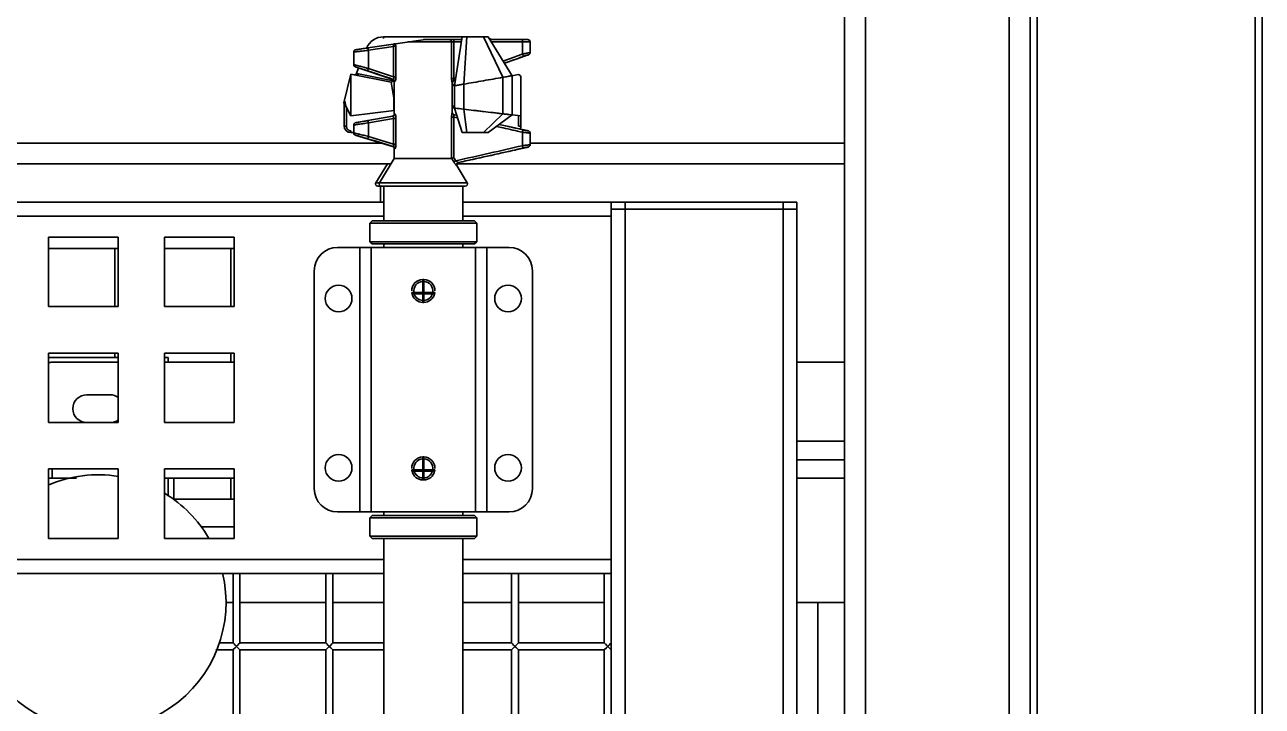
# Model space of a CAD drawing. Header units: millimetres. Extents: x 32496 to 166256, y 3504 to 23939.
# Drawn here: x 95858 to 96391, y 22294 to 22588 of the extents above; entities that cross this region are included whole.
import ezdxf

# ---------------------------------------------------------------- set-up
doc = ezdxf.new("R2010")
doc.units = ezdxf.units.MM
doc.layers.get('0').update_dxf_attribs({"lineweight": 35})

# ---------------------------------------------------------------- blocks, each defined once
blk = doc.blocks.new('8-1250')
at = {"linetype": 'Continuous'}
for p, q in [((-3751.63, -32152.29), (-3751.63, -32232.29)), ((-3742.63, -34671.29), (-3742.63, -32152.29)), ((-3680.63, -34671.29), (-3680.63, -32152.29)), ((-3671.63, -32152.29), (-3671.63, -34671.29)), ((-3668.63, -32152.29), (-3668.63, -34671.29)), ((-3574.63, -32152.29), (-3574.63, -34671.29)), ((-3571.63, -32152.29), (-3571.63, -34671.29)), ((-3961.9, -32182.99), (-3933.2, -32178.7)), ((-3946.15, -32180.67), (-3957, -32182.28)), ((-3950.22, -32177.49), (-3950.22, -32178.22)), ((-3950.22, -32177.49), (-3916.38, -32177.49)), ((-3945.63, -32180.56), (-3945.37, -32180.56)), ((-3944.95, -32181.42), (-3944.95, -32194.77)), ((-3916.73, -32179.69), (-3939.82, -32179.69)), ((-3933.05, -32178.69), (-3916.57, -32178.69)), ((-3920.94, -32195.38), (-3920.94, -32179.69)), ((-3919.96, -32179.69), (-3919.96, -32195.38)), ((-3919.69, -32198.58), (-3916.39, -32177.49)), ((-3919.69, -32198.58), (-3916.38, -32177.49)), ((-3916.38, -32177.49), (-3905.19, -32177.49)), ((-3915.69, -32197.88), (-3914.38, -32177.49)), ((-3898.8, -32194.92), (-3907.19, -32177.49)), ((-3905.18, -32177.52), (-3905.19, -32177.49)), ((-3894.83, -32194.22), (-3905.18, -32177.52)), ((-3888.13, -32178.69), (-3904.45, -32178.69)), ((-3887.13, -32179.69), (-3903.83, -32179.69)), ((-3890.43, -32179.69), (-3890.43, -32184.9)), ((-3887.13, -32179.69), (-3887.13, -32184.28)), ((-3963.13, -32184.04), (-3963.13, -32189.43)), ((-3957.13, -32183.31), (-3956.8, -32183.27)), ((-3956.8, -32183.27), (-3945.95, -32181.66)), ((-3956.8, -32183.27), (-3956.8, -32191.16)), ((-3945.95, -32194.77), (-3945.95, -32181.66)), ((-3888.34, -32185.45), (-3893.1, -32187.15)), ((-3891.07, -32186.43), (-3893.1, -32187.15)), ((-3888.33, -32185.44), (-3891.07, -32186.43)), ((-3888.33, -32185.44), (-3888.34, -32185.45)), ((-3888.22, -32185.41), (-3888.33, -32185.44)), ((-3962.04, -32190.54), (-3962.03, -32190.54)), ((-3946.31, -32195.8), (-3962.03, -32190.54)), ((-3960.99, -32190.89), (-3961.93, -32193.24)), ((-3956.8, -32191.16), (-3957.13, -32191.06)), ((-3945.95, -32194.77), (-3956.8, -32191.16)), ((-3898.13, -32188.89), (-3893.1, -32187.15)), ((-3964.42, -32193.58), (-3967.33, -32205.88)), ((-3964.42, -32211.58), (-3964.42, -32193.58)), ((-3964.42, -32193.58), (-3946.96, -32197.03)), ((-3946.12, -32196.45), (-3961.06, -32193.49)), ((-3946.99, -32197.03), (-3945.8, -32203.96)), ((-3946.31, -32195.8), (-3946.08, -32195.8)), ((-3945.95, -32194.77), (-3944.95, -32194.77)), ((-3945.63, -32210.69), (-3945.63, -32196.75)), ((-3945.41, -32196.75), (-3945.63, -32196.75)), ((-3920.94, -32195.38), (-3919.96, -32195.38)), ((-3920.63, -32197.4), (-3920.67, -32197.4)), ((-3920.63, -32210.08), (-3920.63, -32197.4)), ((-3920, -32196.46), (-3919.32, -32196.22)), ((-3920, -32196.46), (-3919.96, -32196.46)), ((-3919.15, -32195.1), (-3919.96, -32195.38)), ((-3919.96, -32196.46), (-3919.33, -32196.24)), ((-3898.8, -32210.67), (-3898.8, -32194.92)), ((-3892.3, -32193.78), (-3894.83, -32194.22)), ((-3894.83, -32194.22), (-3894.83, -32211.14)), ((-3891.13, -32211.58), (-3891.13, -32194.77)), ((-3919.57, -32197.82), (-3920.63, -32198)), ((-3919.73, -32198.59), (-3919.69, -32198.58)), ((-3919.69, -32208.2), (-3919.69, -32198.58)), ((-3915.69, -32197.88), (-3915.69, -32208.67)), ((-3967.01, -32206.5), (-3967.33, -32205.88)), ((-3967.25, -32206.75), (-3967.25, -32215.79)), ((-3967.18, -32206.38), (-3966.77, -32205.36)), ((-3966.72, -32207.06), (-3967.01, -32206.5)), ((-3966.77, -32205.36), (-3966.72, -32207.06)), ((-3966.72, -32207.06), (-3964.42, -32211.58)), ((-3966.25, -32207.99), (-3966.25, -32216.01)), ((-3945.8, -32203.95), (-3945.78, -32209.2)), ((-3919.69, -32208.2), (-3920.63, -32208.09)), ((-3916.38, -32218.79), (-3919.69, -32208.2)), ((-3916.39, -32218.79), (-3919.69, -32208.2)), ((-3915.69, -32208.67), (-3919.69, -32208.2)), ((-3964.42, -32211.58), (-3945.63, -32209.18)), ((-3946.45, -32211.67), (-3961.89, -32214.42)), ((-3946.23, -32211.67), (-3957.03, -32213.59)), ((-3956.8, -32214.57), (-3945.95, -32212.65)), ((-3946.23, -32211.67), (-3946.45, -32211.67)), ((-3945.95, -32223.74), (-3945.95, -32212.65)), ((-3944.95, -32212.65), (-3945.95, -32212.65)), ((-3945.63, -32210.69), (-3945.42, -32210.69)), ((-3944.95, -32212.65), (-3944.95, -32223.74)), ((-3920.94, -32229.89), (-3920.94, -32212.07)), ((-3919.96, -32212.07), (-3920.94, -32212.07)), ((-3920.66, -32210.08), (-3920.63, -32210.08)), ((-3919.96, -32212.07), (-3919.96, -32229.61)), ((-3919.96, -32212.07), (-3918.38, -32212.41)), ((-3919.84, -32211.06), (-3919.88, -32211.06)), ((-3918.72, -32211.31), (-3919.88, -32211.06)), ((-3919.84, -32211.06), (-3918.73, -32211.3)), ((-3915.69, -32208.67), (-3916.74, -32208.55)), ((-3914.38, -32218.79), (-3915.69, -32208.67)), ((-3907.19, -32218.79), (-3898.8, -32210.67)), ((-3905.19, -32218.79), (-3894.83, -32211.14)), ((-3894.83, -32211.14), (-3891.13, -32211.58)), ((-3892.05, -32216), (-3892.05, -32211.47)), ((-3891.13, -32208.63), (-3891.05, -32208.86)), ((-3891.05, -32215.79), (-3891.05, -32208.86)), ((-3963.13, -32218.79), (-3964.36, -32218.79)), ((-3963.13, -32215.49), (-3963.13, -32215.49)), ((-3963.13, -32215.49), (-3963.13, -32218.87)), ((-3961.89, -32214.42), (-3961.92, -32214.42)), ((-3957.13, -32214.62), (-3956.8, -32214.57)), ((-3956.8, -32214.57), (-3956.8, -32220.44)), ((-3916.38, -32218.79), (-3905.19, -32218.79)), ((-3900.41, -32215.26), (-3893.21, -32216.81)), ((-3893.22, -32216.81), (-3890.96, -32217.3)), ((-3893.21, -32216.81), (-3888.46, -32217.87)), ((-3890.96, -32217.3), (-3888.45, -32217.87)), ((-3890.43, -32218.6), (-3890.43, -32224.41)), ((-3888.46, -32217.87), (-3888.45, -32217.87)), ((-3951.13, -32223.29), (-4674.13, -32223.29)), ((-3962.01, -32219.98), (-3962, -32219.98)), ((-3946.34, -32224.75), (-3962, -32219.98)), ((-3956.8, -32220.44), (-3957.13, -32220.36)), ((-3945.95, -32223.74), (-3956.8, -32220.44)), ((-3945.95, -32223.74), (-3944.95, -32223.74)), ((-3887.13, -32218.98), (-3887.13, -32224.02)), ((-3751.63, -32223.29), (-3887.13, -32223.29)), ((-3946.34, -32224.75), (-3946.11, -32224.75)), ((-3945.63, -32229.89), (-3945.63, -32225.7)), ((-3945.41, -32225.7), (-3945.63, -32225.7)), ((-3917.97, -32231.69), (-3893.21, -32226.22)), ((-3888.46, -32225.14), (-3893.21, -32226.22)), ((-3890.84, -32225.69), (-3893.21, -32226.22)), ((-3888.44, -32225.13), (-3890.84, -32225.69)), ((-3888.44, -32225.13), (-3888.46, -32225.14)), ((-3888.35, -32225.11), (-3888.44, -32225.13)), ((-3947.1, -32232.29), (-4674.13, -32232.29)), ((-3953.55, -32240.37), (-3948.6, -32232.29)), ((-3945.63, -32229.89), (-3952.05, -32240.37)), ((-3945.63, -32229.89), (-3920.95, -32229.89)), ((-3751.63, -32232.29), (-3918.68, -32232.29)), ((-3918.61, -32233.19), (-3918.64, -32233.19)), ((-3918.61, -32233.19), (-3914.21, -32240.37)), ((-3918.01, -32231.69), (-3917.97, -32231.69)), ((-3751.63, -34591.29), (-3751.63, -32232.29)), ((-3952.05, -32240.37), (-3953.55, -32240.37)), ((-3951.19, -32241.89), (-3952.69, -32241.89)), ((-3952.05, -32240.37), (-3914.21, -32240.37)), ((-3951.63, -32241.89), (-3951.63, -32248.79)), ((-3915.06, -32241.89), (-3951.19, -32241.89)), ((-3950.13, -32241.89), (-3950.13, -32256.79)), ((-3916.13, -32241.89), (-3916.13, -32256.79)), ((-4576.13, -32248.79), (-3950.13, -32248.79)), ((-3916.13, -32248.79), (-3852.13, -32248.79)), ((-3852.13, -32408.79), (-3852.13, -32248.79)), ((-3772.13, -32248.79), (-3852.13, -32248.79)), ((-3846.13, -32248.79), (-3846.13, -32251.79)), ((-3778.13, -32251.79), (-3778.13, -32248.79)), ((-3772.13, -32248.79), (-3772.13, -32251.79)), ((-3950.13, -32254.79), (-4576.13, -32254.79)), ((-3852.13, -32254.79), (-3916.13, -32254.79)), ((-3772.13, -32251.79), (-3852.13, -32251.79)), ((-3852.13, -32251.79), (-3772.13, -32251.79)), ((-3846.13, -32251.79), (-3846.13, -34571.79)), ((-3778.13, -34571.79), (-3778.13, -32251.79)), ((-3772.13, -32251.79), (-3772.13, -34571.79)), ((-3955.13, -32256.79), (-3956.13, -32257.79)), ((-3956.13, -32257.79), (-3956.13, -32265.79)), ((-3910.13, -32257.79), (-3956.13, -32257.79)), ((-3911.13, -32256.79), (-3955.13, -32256.79)), ((-3911.13, -32256.79), (-3910.13, -32257.79)), ((-3910.13, -32257.79), (-3910.13, -32265.79)), ((-4094.63, -32263.79), (-4094.63, -32293.79)), ((-4064.63, -32263.79), (-4094.63, -32263.79)), ((-4064.63, -32293.79), (-4064.63, -32263.79)), ((-4044.63, -32263.79), (-4044.63, -32293.79)), ((-4014.63, -32263.79), (-4044.63, -32263.79)), ((-4014.63, -32293.79), (-4014.63, -32263.79)), ((-3955.13, -32266.79), (-3956.13, -32265.79)), ((-3956.13, -32265.79), (-3910.13, -32265.79)), ((-3955.13, -32266.79), (-3911.13, -32266.79)), ((-3950.13, -32266.79), (-3950.13, -32268.29)), ((-3916.13, -32266.79), (-3916.13, -32268.29)), ((-3911.13, -32266.79), (-3910.13, -32265.79)), ((-4094.63, -32268.79), (-4064.63, -32268.79)), ((-4066.13, -32293.79), (-4066.13, -32268.79)), ((-4044.63, -32268.79), (-4014.63, -32268.79)), ((-4016.13, -32293.79), (-4016.13, -32268.79)), ((-3970.13, -32268.29), (-3896.13, -32268.29)), ((-3960.43, -32382.29), (-3960.43, -32268.29)), ((-3955.63, -32382.29), (-3955.63, -32268.29)), ((-3910.63, -32268.29), (-3910.63, -32382.29)), ((-3905.83, -32268.29), (-3905.83, -32382.29)), ((-3980.13, -32278.29), (-3980.13, -32372.29)), ((-3933.38, -32282.05), (-3933.38, -32287.71)), ((-3933.13, -32292.04), (-3933.13, -32282.04)), ((-3933.13, -32292.04), (-3933.13, -32282.04)), ((-3932.88, -32287.71), (-3932.88, -32282.05)), ((-3886.13, -32278.29), (-3886.13, -32372.29)), ((-3938.04, -32287.71), (-3938.04, -32287.96)), ((-3933.38, -32287.71), (-3938.04, -32287.71)), ((-3937.99, -32288.21), (-3933.38, -32288.21)), ((-3933.38, -32288.21), (-3933.38, -32292.03)), ((-3928.21, -32287.71), (-3932.88, -32287.71)), ((-3932.88, -32292.03), (-3932.88, -32288.21)), ((-3932.88, -32288.21), (-3928.27, -32288.21)), ((-3928.21, -32287.96), (-3928.21, -32287.71)), ((-4094.63, -32293.79), (-4064.63, -32293.79)), ((-4044.63, -32293.79), (-4014.63, -32293.79)), ((-4094.63, -32313.79), (-4094.63, -32343.79)), ((-4064.63, -32313.79), (-4094.63, -32313.79)), ((-4066.13, -32315.79), (-4066.13, -32313.79)), ((-4064.63, -32343.79), (-4064.63, -32313.79)), ((-4044.63, -32313.79), (-4044.63, -32343.79)), ((-4014.63, -32313.79), (-4044.63, -32313.79)), ((-4016.13, -32317.79), (-4016.13, -32313.79)), ((-4014.63, -32343.79), (-4014.63, -32313.79)), ((-4094.63, -32315.79), (-4064.63, -32315.79)), ((-4093.13, -32317.79), (-4064.63, -32317.79)), ((-4044.63, -32315.79), (-4043.13, -32315.79)), ((-4044.63, -32317.79), (-4014.63, -32317.79)), ((-4043.13, -32315.79), (-4043.13, -32317.79)), ((-3772.13, -32317.79), (-3751.63, -32317.79)), ((-4068.13, -32331.79), (-4078.13, -32331.79)), ((-4094.63, -32343.79), (-4064.63, -32343.79)), ((-4044.63, -32343.79), (-4014.63, -32343.79)), ((-3772.13, -32351.79), (-3751.63, -32351.79)), ((-3933.38, -32358.55), (-3933.38, -32364.21)), ((-3933.13, -32368.54), (-3933.13, -32358.54)), ((-3933.13, -32368.54), (-3933.13, -32358.54)), ((-3932.88, -32364.21), (-3932.88, -32358.55)), ((-3772.13, -32359.79), (-3751.63, -32359.79)), ((-4094.63, -32363.79), (-4094.63, -32393.79)), ((-4064.63, -32363.79), (-4094.63, -32363.79)), ((-4094.63, -32367.79), (-4082.59, -32367.79)), ((-4093.13, -32363.79), (-4093.13, -32367.79)), ((-4064.63, -32393.79), (-4064.63, -32363.79)), ((-4044.63, -32363.79), (-4044.63, -32393.79)), ((-4014.63, -32363.79), (-4044.63, -32363.79)), ((-4044.63, -32367.79), (-4014.63, -32367.79)), ((-4043.13, -32367.79), (-4043.13, -32375.56)), ((-4040.63, -32377.04), (-4040.63, -32367.79)), ((-4016.13, -32376.79), (-4016.13, -32367.79)), ((-4014.63, -32393.79), (-4014.63, -32363.79)), ((-3938.04, -32364.21), (-3938.04, -32364.46)), ((-3933.38, -32364.21), (-3938.04, -32364.21)), ((-3937.99, -32364.71), (-3933.38, -32364.71)), ((-3933.38, -32364.71), (-3933.38, -32368.53)), ((-3928.21, -32364.21), (-3932.88, -32364.21)), ((-3932.88, -32368.53), (-3932.88, -32364.71)), ((-3932.88, -32364.71), (-3928.27, -32364.71)), ((-3928.21, -32364.46), (-3928.21, -32364.21)), ((-3772.13, -32367.79), (-3751.63, -32367.79)), ((-4014.63, -32376.79), (-4040.89, -32376.79)), ((-3970.13, -32382.29), (-3896.13, -32382.29)), ((-3955.13, -32383.79), (-3956.13, -32384.79)), ((-3911.13, -32383.79), (-3955.13, -32383.79)), ((-3950.13, -32382.29), (-3950.13, -32383.79)), ((-3916.13, -32382.29), (-3916.13, -32383.79)), ((-3911.13, -32383.79), (-3910.13, -32384.79)), ((-4014.63, -32388.79), (-4028.8, -32388.79)), ((-3956.13, -32384.79), (-3956.13, -32392.79)), ((-3910.13, -32384.79), (-3956.13, -32384.79)), ((-3910.13, -32384.79), (-3910.13, -32392.79)), ((-4094.63, -32393.79), (-4064.63, -32393.79)), ((-4044.63, -32393.79), (-4014.63, -32393.79)), ((-3955.13, -32393.79), (-3956.13, -32392.79)), ((-3956.13, -32392.79), (-3910.13, -32392.79)), ((-3955.13, -32393.79), (-3911.13, -32393.79)), ((-3950.13, -32393.79), (-3950.13, -33324.79)), ((-3916.13, -32393.79), (-3916.13, -33324.79)), ((-3911.13, -32393.79), (-3910.13, -32392.79)), ((-4576.13, -32402.79), (-3950.13, -32402.79)), ((-3916.13, -32402.79), (-3852.13, -32402.79)), ((-3950.13, -32408.79), (-4576.13, -32408.79)), ((-4015.13, -32408.79), (-4015.13, -32438.79)), ((-4012.13, -32408.79), (-4012.13, -32438.79)), ((-3975.13, -32408.79), (-3975.13, -32438.79)), ((-3972.13, -32408.79), (-3972.13, -32438.79)), ((-3852.13, -32408.79), (-3916.13, -32408.79)), ((-3895.13, -32408.79), (-3895.13, -32438.79)), ((-3892.13, -32408.79), (-3892.13, -32438.79)), ((-3855.13, -32408.79), (-3855.13, -32438.79)), ((-3852.13, -33311.79), (-3852.13, -32408.79)), ((-4015.13, -32421.29), (-4018.13, -32421.29)), ((-3975.13, -32421.29), (-4012.13, -32421.29)), ((-3950.13, -32421.29), (-3972.13, -32421.29)), ((-3895.13, -32421.29), (-3916.13, -32421.29)), ((-3855.13, -32421.29), (-3892.13, -32421.29)), ((-3772.13, -32421.29), (-3751.63, -32421.29)), ((-3763.13, -32421.29), (-3763.13, -34421.29)), ((-4022.59, -32441.79), (-4015.13, -32441.79)), ((-4021.05, -32438.79), (-4015.13, -32438.79)), ((-4015.13, -32441.79), (-4012.13, -32438.79)), ((-4012.13, -32441.79), (-4015.13, -32438.79)), ((-4015.13, -32441.79), (-4015.13, -32478.79)), ((-4015.01, -32441.67), (-4014.22, -32440.88)), ((-4014.22, -32440.88), (-4013.63, -32440.29)), ((-4012.13, -32438.79), (-3975.13, -32438.79)), ((-4012.13, -32441.79), (-4012.13, -32478.79)), ((-4012.13, -32441.79), (-3975.13, -32441.79)), ((-3975.13, -32441.79), (-3972.13, -32438.79)), ((-3972.13, -32441.79), (-3975.13, -32438.79)), ((-3975.13, -32441.79), (-3975.13, -32478.79)), ((-3975.01, -32441.67), (-3974.22, -32440.88)), ((-3974.22, -32440.88), (-3973.63, -32440.29)), ((-3972.13, -32438.79), (-3950.13, -32438.79)), ((-3972.13, -32441.79), (-3972.13, -32478.79)), ((-3972.13, -32441.79), (-3950.13, -32441.79)), ((-3916.13, -32438.79), (-3895.13, -32438.79)), ((-3916.13, -32441.79), (-3895.13, -32441.79)), ((-3895.13, -32441.79), (-3892.13, -32438.79)), ((-3892.13, -32441.79), (-3895.13, -32438.79)), ((-3895.13, -32441.79), (-3895.13, -32478.79)), ((-3895.01, -32441.67), (-3894.22, -32440.88)), ((-3894.22, -32440.88), (-3893.63, -32440.29)), ((-3892.13, -32438.79), (-3855.13, -32438.79)), ((-3892.13, -32441.79), (-3892.13, -32478.79)), ((-3892.13, -32441.79), (-3855.13, -32441.79)), ((-3855.13, -32441.79), (-3852.13, -32438.79)), ((-3852.13, -32441.79), (-3855.13, -32438.79)), ((-3855.13, -32441.79), (-3855.13, -32478.79)), ((-3855.01, -32441.67), (-3854.22, -32440.88)), ((-3854.22, -32440.88), (-3853.63, -32440.29))]:
    blk.add_line(p, q, dxfattribs=at)
for points in [[(-3963.13, -32184.04), (-3963.13, -32183.99), (-3963.09, -32183.76), (-3963, -32183.56), (-3962.88, -32183.38), (-3962.73, -32183.24), (-3962.58, -32183.15), (-3962.45, -32183.1), (-3962.36, -32183.07), (-3962.31, -32183.06), (-3962.26, -32183.05), (-3962.21, -32183.04), (-3962.16, -32183.03), (-3962.1, -32183.02), (-3962.03, -32183.01), (-3961.95, -32183), (-3961.9, -32182.99)], [(-3887.13, -32184.28), (-3887.13, -32184.36), (-3887.18, -32184.6), (-3887.28, -32184.81), (-3887.42, -32184.99), (-3887.57, -32185.12), (-3887.7, -32185.19), (-3887.8, -32185.24), (-3887.9, -32185.28), (-3888.04, -32185.34), (-3888.22, -32185.41)], [(-3962.04, -32190.54), (-3962.1, -32190.52), (-3962.22, -32190.48), (-3962.32, -32190.44), (-3962.4, -32190.41), (-3962.48, -32190.38), (-3962.57, -32190.33), (-3962.69, -32190.26), (-3962.86, -32190.12), (-3963.02, -32189.88), (-3963.12, -32189.58), (-3963.13, -32189.43)], [(-3917.71, -32208.43), (-3918.54, -32208.34), (-3919.16, -32208.26), (-3919.56, -32208.22), (-3919.69, -32208.2)], [(-3963.13, -32215.49), (-3963.13, -32215.41), (-3963.07, -32215.16), (-3962.97, -32214.94), (-3962.82, -32214.76), (-3962.65, -32214.64), (-3962.51, -32214.56), (-3962.4, -32214.52), (-3962.34, -32214.5), (-3962.29, -32214.49), (-3962.23, -32214.48), (-3962.16, -32214.47), (-3962.09, -32214.45), (-3962.01, -32214.44), (-3961.92, -32214.42)], [(-3962.01, -32219.98), (-3962.11, -32219.95), (-3962.22, -32219.91), (-3962.32, -32219.88), (-3962.41, -32219.85), (-3962.49, -32219.81), (-3962.59, -32219.77), (-3962.73, -32219.68), (-3962.89, -32219.52), (-3963.04, -32219.28), (-3963.12, -32219), (-3963.13, -32218.87)], [(-3888.45, -32217.87), (-3888.35, -32217.89), (-3888.17, -32217.93), (-3888.04, -32217.97), (-3887.94, -32217.99), (-3887.86, -32218.02), (-3887.75, -32218.05), (-3887.62, -32218.12), (-3887.48, -32218.22), (-3887.35, -32218.35), (-3887.24, -32218.52), (-3887.16, -32218.72), (-3887.13, -32218.94), (-3887.13, -32218.98)], [(-3887.13, -32224.02), (-3887.13, -32224.06), (-3887.16, -32224.28), (-3887.24, -32224.48), (-3887.35, -32224.64), (-3887.48, -32224.78), (-3887.61, -32224.88), (-3887.75, -32224.94), (-3887.85, -32224.98), (-3887.94, -32225.01), (-3888.04, -32225.03), (-3888.17, -32225.07), (-3888.35, -32225.11)], [(-4013.63, -32440.29), (-4014.21, -32439.7), (-4014.69, -32439.23)], [(-4012.24, -32438.9), (-4012.56, -32439.22), (-4013.05, -32439.71), (-4013.63, -32440.29)], [(-4013.63, -32440.29), (-4013.04, -32440.88), (-4012.57, -32441.35), (-4012.13, -32441.79)], [(-3973.63, -32440.29), (-3974.21, -32439.7), (-3974.69, -32439.23)], [(-3972.24, -32438.9), (-3972.56, -32439.22), (-3973.05, -32439.71), (-3973.63, -32440.29)], [(-3973.63, -32440.29), (-3973.04, -32440.88), (-3972.57, -32441.35), (-3972.13, -32441.79)], [(-3893.63, -32440.29), (-3894.21, -32439.7), (-3894.69, -32439.23)], [(-3892.24, -32438.9), (-3892.56, -32439.22), (-3893.05, -32439.71), (-3893.63, -32440.29)], [(-3893.63, -32440.29), (-3893.04, -32440.88), (-3892.57, -32441.35), (-3892.13, -32441.79)], [(-3853.63, -32440.29), (-3854.21, -32439.7), (-3854.69, -32439.23)], [(-3852.24, -32438.9), (-3852.56, -32439.22), (-3853.05, -32439.71), (-3853.63, -32440.29)], [(-3853.63, -32440.29), (-3853.04, -32440.88), (-3852.57, -32441.35), (-3852.13, -32441.79)]]:
    blk.add_lwpolyline(points, dxfattribs=at)
for centre in [(-3969.63, -32290.29), (-3896.63, -32290.29), (-3969.63, -32363.29), (-3896.63, -32363.29)]:
    blk.add_circle(centre, 5.75, dxfattribs=at)
for centre, radius, start, end in [((-3950.22, -32185.49), 8, 90.0034, 156.7497), ((-3938.3, -32232.75), 52.67, 97.7147, 97.9945), ((-3933.05, -32179.69), 1, 90, 98.5), ((-3907.94, -32185.49), 8, 58.6127, 66.829), ((-3888.13, -32179.69), 1, 0, 90), ((-3940.02, -32201.62), 20.83, 106.386, 106.5364), ((-2093.95, -26623.36), 5872.18, 251.50059, 251.614589), ((-3962.86, -32192.87), 1, 266.2547, 338.2384), ((-3946.63, -32196.75), 1, 0, 71.5), ((-3919.63, -32197.4), 1, 109.1197, 180), ((-3892.13, -32194.77), 1, 0, 99.9421), ((-3966.25, -32206.75), 1, 158.2387, 180.0035), ((-3946.63, -32210.69), 1, 280.0707, 0), ((-3919.63, -32210.08), 1, 180, 257.8114), ((-3964.25, -32215.79), 3, 180.0034, 267.8579), ((-3894.05, -32215.79), 3, 331.7212, 0.0034), ((-3946.63, -32225.7), 1, 0, 73.0707), ((-4572.41, -32643.03), 772.4, 32.24603, 32.36008), ((-4663.21, -32694.21), 875.53, 31.90907, 32.02792), ((-3917.76, -32232.66), 1, 102.4572, 211.4875), ((-3952.69, -32240.89), 1, 148.5125, 270), ((-3951.19, -32240.89), 1, 148.5125, 270), ((-3915.06, -32240.89), 1, 270, 31.4875), ((-3970.13, -32278.29), 10, 90, 180), ((-3896.13, -32278.29), 10, 0, 90), ((-3933.13, -32287.04), 5, 92.866, 180), ((-3933.13, -32287.04), 4.13, 93.467, 189.3474), ((-3933.13, -32287.04), 5, 87.1597, 92.8498), ((-3933.13, -32287.04), 5, 0, 87.1335), ((-3933.13, -32287.04), 4.13, 350.6526, 86.533), ((-3933.13, -32287.04), 5, 187.0798, 190.6197), ((-3933.13, -32287.04), 5, 190.5936, 193.5369), ((-3933.13, -32287.04), 5, 193.5497, 267.134), ((-3933.13, -32287.04), 4.13, 196.4614, 266.533), ((-3933.13, -32287.04), 4, 189.6635, 197.0293), ((-3933.13, -32287.04), 4, 90, 93.5854), ((-3933.13, -32287.04), 4, 86.4157, 90), ((-3933.13, -32287.04), 5, 272.8665, 346.4503), ((-3933.13, -32287.04), 4.13, 273.467, 343.5386), ((-3933.13, -32287.04), 4, 342.9707, 350.3365), ((-3933.13, -32287.04), 5, 346.4685, 349.4113), ((-3933.13, -32287.04), 5, 349.3804, 352.9203), ((-3933.13, -32287.04), 4, 266.4167, 270), ((-3933.13, -32287.04), 5, 267.1478, 272.8715), ((-3933.13, -32287.04), 4, 270, 273.5849), ((-4093.13, -32327.79), 10, 90, 99.0798), ((-4078.13, -32337.79), 6, 90, 270), ((-4068.13, -32337.79), 6, 53.3311, 90), ((-4068.13, -32337.79), 6, 270, 306.6802), ((-3933.13, -32363.54), 5, 92.866, 180), ((-3933.13, -32363.54), 4.13, 93.467, 189.3474), ((-3933.13, -32363.54), 5, 87.1597, 92.8498), ((-3933.13, -32363.54), 4, 90, 93.5854), ((-3933.13, -32363.54), 4, 86.4151, 90), ((-3933.13, -32363.54), 5, 0, 87.1335), ((-3933.13, -32363.54), 4.13, 350.6526, 86.533), ((-4073.13, -32421.29), 55, 80.9929, 113.2635), ((-3933.13, -32363.54), 5, 187.0798, 190.6197), ((-3933.13, -32363.54), 5, 190.5935, 193.5369), ((-3933.13, -32363.54), 5, 193.5497, 267.134), ((-3933.13, -32363.54), 4.13, 196.4614, 266.533), ((-3933.13, -32363.54), 4, 189.6635, 197.0293), ((-3933.13, -32363.54), 4, 266.4167, 270), ((-3933.13, -32363.54), 4, 270, 273.5849), ((-3933.13, -32363.54), 5, 272.8665, 346.4503), ((-3933.13, -32363.54), 4.13, 273.467, 343.5386), ((-3933.13, -32363.54), 4, 342.9707, 350.3365), ((-3933.13, -32363.54), 5, 346.4685, 349.4113), ((-3933.13, -32363.54), 5, 349.3804, 352.9203), ((-3970.13, -32372.29), 10, 180, 270), ((-3933.13, -32363.54), 5, 267.1478, 272.8715), ((-3896.13, -32372.29), 10, 270, 0), ((-4073.13, -32421.29), 55, 30.3947, 58.4913), ((-4073.13, -32421.29), 55, 166.6691, 13.3257)]:
    blk.add_arc(centre, radius, start, end, dxfattribs=at)
for points, knots in [([(-3945.62, -32180.59), (-3945.67, -32180.6), (-3945.84, -32180.62), (-3946.02, -32180.65), (-3946.15, -32180.67)], [0, 0, 0, 0, 0.247376, 1, 1, 1, 1]), ([(-3946.15, -32180.67), (-3946.15, -32180.67), (-3946.14, -32180.68), (-3946.13, -32180.7), (-3946.11, -32180.76), (-3946.09, -32180.85), (-3946.07, -32180.97), (-3946.04, -32181.13), (-3946, -32181.36), (-3945.97, -32181.54), (-3945.95, -32181.66)], [0, 0, 0, 0, 0.007915, 0.023378, 0.080847, 0.1756, 0.305452, 0.463538, 0.639556, 1, 1, 1, 1]), ([(-3945.9, -32181.64), (-3945.8, -32181.61), (-3945.61, -32181.56), (-3945.34, -32181.49), (-3945.12, -32181.44), (-3945, -32181.42), (-3944.95, -32181.42)], [0, 0, 0, 0, 0.320076, 0.612132, 0.847335, 1, 1, 1, 1]), ([(-3944.95, -32181.42), (-3944.98, -32181.31), (-3945.05, -32181.11), (-3945.15, -32180.84), (-3945.23, -32180.67), (-3945.31, -32180.58), (-3945.35, -32180.56), (-3945.37, -32180.56)], [0, 0, 0, 0, 0.344356, 0.64446, 0.869976, 0.946391, 1, 1, 1, 1]), ([(-3920.94, -32179.69), (-3920.94, -32179.56), (-3920.99, -32179.3), (-3921.21, -32178.97), (-3921.53, -32178.74), (-3921.79, -32178.69), (-3921.92, -32178.69)], [0, 0, 0, 0, 0.252956, 0.504145, 0.752908, 1, 1, 1, 1]), ([(-3919.96, -32179.69), (-3919.96, -32179.62), (-3919.96, -32179.5), (-3919.96, -32179.31), (-3919.96, -32179.14), (-3919.95, -32178.99), (-3919.95, -32178.88), (-3919.95, -32178.81), (-3919.95, -32178.77), (-3919.95, -32178.74), (-3919.95, -32178.71), (-3919.95, -32178.7), (-3919.95, -32178.69), (-3919.95, -32178.69)], [0, 0, 0, 0, 0.194896, 0.38267, 0.555501, 0.706973, 0.831354, 0.881788, 0.923755, 0.956829, 0.980664, 0.99509, 1, 1, 1, 1]), ([(-3890.11, -32178.69), (-3890.16, -32178.69), (-3890.23, -32178.75), (-3890.29, -32178.86), (-3890.34, -32178.99), (-3890.38, -32179.14), (-3890.42, -32179.37), (-3890.43, -32179.56), (-3890.43, -32179.69)], [0, 0, 0, 0, 0.13115, 0.228996, 0.350259, 0.492509, 0.651759, 1, 1, 1, 1]), ([(-3963.13, -32184.04), (-3963.13, -32184.04), (-3963.11, -32184.04), (-3963.1, -32184.03), (-3963.06, -32184.03), (-3963.01, -32184.02), (-3962.94, -32184.01), (-3962.86, -32184), (-3962.77, -32183.99), (-3962.62, -32183.97), (-3962.4, -32183.94), (-3962.09, -32183.91), (-3961.74, -32183.87), (-3961.35, -32183.82), (-3960.91, -32183.77), (-3960.26, -32183.69), (-3959.39, -32183.59), (-3958.28, -32183.46), (-3957.52, -32183.36), (-3957.13, -32183.31)], [0, 0, 0, 0, 0.001374, 0.005129, 0.01127, 0.019772, 0.030608, 0.043762, 0.059231, 0.077015, 0.119451, 0.17016, 0.228538, 0.294792, 0.367685, 0.446108, 0.618842, 0.805094, 1, 1, 1, 1]), ([(-3960.15, -32182.74), (-3960.32, -32182.76), (-3960.89, -32182.84), (-3961.46, -32182.92), (-3961.86, -32182.98)], [0, 0, 0, 0, 0.309339, 1, 1, 1, 1]), ([(-3957, -32182.28), (-3957.28, -32182.33), (-3958.33, -32182.48), (-3959.38, -32182.63), (-3960.15, -32182.74)], [0, 0, 0, 0, 0.265698, 1, 1, 1, 1]), ([(-3956.8, -32183.27), (-3956.81, -32183.15), (-3956.84, -32182.97), (-3956.88, -32182.74), (-3956.91, -32182.59), (-3956.94, -32182.46), (-3956.96, -32182.38), (-3956.98, -32182.33), (-3956.98, -32182.31), (-3956.99, -32182.29), (-3957, -32182.29), (-3957, -32182.28)], [0, 0, 0, 0, 0.362012, 0.538694, 0.697252, 0.826771, 0.921275, 0.954138, 0.977679, 0.99258, 1, 1, 1, 1]), ([(-3890.43, -32184.9), (-3891.12, -32185.15), (-3893.88, -32186.16), (-3896.65, -32187.15), (-3898.73, -32187.89)], [0, 0, 0, 0, 0.248821, 1, 1, 1, 1]), ([(-3893.13, -32187.05), (-3892.85, -32186.95), (-3891.74, -32186.55), (-3890.62, -32186.15), (-3889.78, -32185.85)], [0, 0, 0, 0, 0.25048, 1, 1, 1, 1]), ([(-3889.63, -32184.74), (-3889.7, -32184.75), (-3889.97, -32184.8), (-3890.23, -32184.86), (-3890.43, -32184.9)], [0, 0, 0, 0, 0.253076, 1, 1, 1, 1]), ([(-3889.78, -32185.85), (-3889.83, -32185.86), (-3889.92, -32185.81), (-3890.02, -32185.71), (-3890.15, -32185.53), (-3890.3, -32185.26), (-3890.39, -32185.03), (-3890.43, -32184.9)], [0, 0, 0, 0, 0.124256, 0.226601, 0.357035, 0.674449, 1, 1, 1, 1]), ([(-3889.78, -32185.85), (-3889.67, -32185.81), (-3889.23, -32185.65), (-3888.78, -32185.5), (-3888.44, -32185.4)], [0, 0, 0, 0, 0.255909, 1, 1, 1, 1]), ([(-3887.13, -32184.28), (-3887.13, -32184.28), (-3887.13, -32184.28), (-3887.14, -32184.28), (-3887.16, -32184.28), (-3887.19, -32184.28), (-3887.25, -32184.29), (-3887.34, -32184.3), (-3887.44, -32184.32), (-3887.57, -32184.34), (-3887.72, -32184.37), (-3887.96, -32184.41), (-3888.28, -32184.47), (-3888.71, -32184.55), (-3889.16, -32184.64), (-3889.47, -32184.7), (-3889.63, -32184.74)], [0, 0, 0, 0, 0.00151, 0.005277, 0.011483, 0.020137, 0.044778, 0.079162, 0.122753, 0.174608, 0.234375, 0.30172, 0.454443, 0.626065, 0.810141, 1, 1, 1, 1]), ([(-3888.44, -32185.4), (-3888.41, -32185.39), (-3888.3, -32185.35), (-3888.19, -32185.32), (-3888.11, -32185.3)], [0, 0, 0, 0, 0.275315, 1, 1, 1, 1]), ([(-3888.04, -32185.34), (-3888.06, -32185.34), (-3888.16, -32185.38), (-3888.27, -32185.42), (-3888.34, -32185.45)], [0, 0, 0, 0, 0.219273, 1, 1, 1, 1]), ([(-3888.11, -32185.3), (-3888.07, -32185.29), (-3888.01, -32185.27), (-3887.94, -32185.25), (-3887.9, -32185.24), (-3887.86, -32185.23), (-3887.83, -32185.23), (-3887.82, -32185.22), (-3887.81, -32185.22), (-3887.8, -32185.23), (-3887.8, -32185.23), (-3887.81, -32185.24), (-3887.83, -32185.25), (-3887.86, -32185.26), (-3887.89, -32185.28), (-3887.95, -32185.3), (-3888.01, -32185.32), (-3888.04, -32185.34)], [0, 0, 0, 0, 0.221706, 0.313089, 0.39015, 0.451891, 0.498134, 0.528944, 0.544675, 0.548206, 0.552656, 0.571819, 0.606346, 0.656165, 0.720899, 0.800101, 1, 1, 1, 1]), ([(-3957.13, -32191.06), (-3957.51, -32190.96), (-3958.26, -32190.75), (-3959.35, -32190.46), (-3960.22, -32190.23), (-3960.87, -32190.06), (-3961.31, -32189.95), (-3961.71, -32189.84), (-3962.06, -32189.75), (-3962.37, -32189.66), (-3962.63, -32189.59), (-3962.82, -32189.54), (-3962.93, -32189.5), (-3963, -32189.48), (-3963.05, -32189.46), (-3963.09, -32189.45), (-3963.11, -32189.44), (-3963.13, -32189.43), (-3963.13, -32189.43)], [0, 0, 0, 0, 0.189717, 0.374323, 0.545076, 0.6242, 0.697433, 0.76391, 0.823499, 0.875614, 0.919104, 0.953512, 0.967323, 0.978754, 0.987739, 0.994241, 0.998283, 1, 1, 1, 1]), ([(-3962.03, -32190.54), (-3961.75, -32190.63), (-3961.09, -32190.84), (-3959.46, -32191.35), (-3958.12, -32191.78), (-3957.17, -32192.1)], [0, 0, 0, 0, 0.170254, 0.409898, 1, 1, 1, 1]), ([(-3957.17, -32192.1), (-3957.16, -32192.1), (-3957.16, -32192.1), (-3957.14, -32192.07), (-3957.12, -32192.02), (-3957.08, -32191.93), (-3957.03, -32191.81), (-3956.97, -32191.66), (-3956.89, -32191.44), (-3956.83, -32191.27), (-3956.8, -32191.16)], [0, 0, 0, 0, 0.008674, 0.025015, 0.083872, 0.179875, 0.309757, 0.467536, 0.642566, 1, 1, 1, 1]), ([(-3898.16, -32188.83), (-3897.74, -32188.69), (-3896.06, -32188.09), (-3894.39, -32187.5), (-3893.13, -32187.05)], [0, 0, 0, 0, 0.250704, 1, 1, 1, 1]), ([(-3961.06, -32193.49), (-3961.12, -32193.49), (-3961.25, -32193.48), (-3961.42, -32193.46), (-3961.58, -32193.43), (-3961.71, -32193.4), (-3961.81, -32193.37), (-3961.89, -32193.33), (-3961.93, -32193.29), (-3961.94, -32193.25), (-3961.93, -32193.24)], [0, 0, 0, 0, 0.19864, 0.384304, 0.551165, 0.694352, 0.809905, 0.896105, 0.954966, 1, 1, 1, 1]), ([(-3961.06, -32193.49), (-3961.08, -32193.58), (-3961.11, -32193.72), (-3961.15, -32193.89), (-3961.18, -32194), (-3961.21, -32194.09), (-3961.23, -32194.15), (-3961.24, -32194.18), (-3961.25, -32194.2), (-3961.26, -32194.2)], [0, 0, 0, 0, 0.388174, 0.564307, 0.717276, 0.839742, 0.927936, 0.980148, 1, 1, 1, 1]), ([(-3946.86, -32197.01), (-3946.88, -32197.02), (-3946.91, -32197.03), (-3946.95, -32197.04), (-3946.96, -32197.03)], [0, 0, 0, 0, 0.593292, 1, 1, 1, 1]), ([(-3946.12, -32196.45), (-3946.25, -32196.57), (-3946.44, -32196.74), (-3946.69, -32196.92), (-3946.8, -32196.99), (-3946.86, -32197.01)], [0, 0, 0, 0, 0.576097, 0.815247, 1, 1, 1, 1]), ([(-3945.95, -32194.77), (-3945.91, -32194.91), (-3945.88, -32195.1), (-3945.87, -32195.36), (-3945.89, -32195.51), (-3945.92, -32195.64), (-3945.96, -32195.73), (-3946.02, -32195.79), (-3946.06, -32195.8), (-3946.08, -32195.8)], [0, 0, 0, 0, 0.371976, 0.534153, 0.674757, 0.790876, 0.88061, 0.947228, 1, 1, 1, 1]), ([(-3945.41, -32196.75), (-3945.41, -32196.54), (-3945.54, -32196.13), (-3945.89, -32195.86), (-3946.08, -32195.8)], [0, 0, 0, 0, 0.5024, 1, 1, 1, 1]), ([(-3945.41, -32196.75), (-3945.39, -32196.75), (-3945.32, -32196.7), (-3945.21, -32196.51), (-3945.08, -32196.11), (-3944.97, -32195.5), (-3944.95, -32195.03), (-3944.95, -32194.77)], [0, 0, 0, 0, 0.038519, 0.10352, 0.321793, 0.635971, 1, 1, 1, 1]), ([(-3920.94, -32195.38), (-3920.94, -32195.51), (-3920.94, -32195.77), (-3920.92, -32196.14), (-3920.88, -32196.49), (-3920.84, -32196.79), (-3920.79, -32197.04), (-3920.75, -32197.21), (-3920.72, -32197.31), (-3920.7, -32197.36), (-3920.69, -32197.39), (-3920.67, -32197.4), (-3920.67, -32197.4)], [0, 0, 0, 0, 0.190242, 0.374349, 0.544627, 0.696114, 0.820768, 0.915003, 0.949089, 0.97443, 0.991087, 1, 1, 1, 1]), ([(-3920, -32196.46), (-3920.19, -32196.52), (-3920.54, -32196.78), (-3920.67, -32197.2), (-3920.67, -32197.4)], [0, 0, 0, 0, 0.499583, 1, 1, 1, 1]), ([(-3920, -32196.46), (-3920.01, -32196.46), (-3920.02, -32196.44), (-3920.04, -32196.41), (-3920.05, -32196.36), (-3920.07, -32196.28), (-3920.08, -32196.14), (-3920.07, -32195.98), (-3920.04, -32195.72), (-3920, -32195.52), (-3919.96, -32195.38)], [0, 0, 0, 0, 0.028735, 0.052757, 0.08463, 0.173207, 0.292407, 0.440343, 0.610621, 1, 1, 1, 1]), ([(-3894.83, -32194.22), (-3894.88, -32194.23), (-3895.02, -32194.27), (-3895.37, -32194.33), (-3895.96, -32194.42), (-3896.78, -32194.58), (-3897.75, -32194.76), (-3898.44, -32194.86), (-3898.8, -32194.92)], [0, 0, 0, 0, 0.038792, 0.109335, 0.268557, 0.481271, 0.731126, 1, 1, 1, 1]), ([(-3920.63, -32198.07), (-3920.54, -32198.14), (-3920.36, -32198.27), (-3920.15, -32198.41), (-3919.98, -32198.51), (-3919.88, -32198.55), (-3919.8, -32198.58), (-3919.75, -32198.59), (-3919.73, -32198.59)], [0, 0, 0, 0, 0.327749, 0.621487, 0.748461, 0.8568, 0.941905, 1, 1, 1, 1]), ([(-3915.69, -32197.88), (-3915.95, -32197.93), (-3916.46, -32198.03), (-3917.2, -32198.15), (-3917.78, -32198.25), (-3918.21, -32198.32), (-3918.5, -32198.37), (-3918.77, -32198.42), (-3919, -32198.46), (-3919.2, -32198.5), (-3919.38, -32198.53), (-3919.51, -32198.55), (-3919.61, -32198.57), (-3919.65, -32198.59), (-3919.69, -32198.59), (-3919.69, -32198.58)], [0, 0, 0, 0, 0.193536, 0.380079, 0.552394, 0.631226, 0.704115, 0.770293, 0.829126, 0.880022, 0.922459, 0.956039, 0.980383, 0.995048, 1, 1, 1, 1]), ([(-3967.25, -32207.49), (-3967.25, -32207.5), (-3967.22, -32207.51), (-3967.19, -32207.51), (-3967.12, -32207.52), (-3967.03, -32207.52), (-3966.91, -32207.53), (-3966.73, -32207.53), (-3966.58, -32207.53), (-3966.48, -32207.54)], [0, 0, 0, 0, 0.022399, 0.076104, 0.163443, 0.28218, 0.429418, 0.601405, 1, 1, 1, 1]), ([(-3945.64, -32204.08), (-3945.68, -32204.07), (-3945.75, -32204.04), (-3945.8, -32203.99), (-3945.8, -32203.96)], [0, 0, 0, 0, 0.609057, 1, 1, 1, 1]), ([(-3945.8, -32207.1), (-3945.79, -32207.13), (-3945.74, -32207.19), (-3945.67, -32207.22), (-3945.63, -32207.23)], [0, 0, 0, 0, 0.395228, 1, 1, 1, 1]), ([(-3945.63, -32207.93), (-3945.67, -32207.94), (-3945.73, -32207.97), (-3945.79, -32208.01), (-3945.8, -32208.03)], [0, 0, 0, 0, 0.617416, 1, 1, 1, 1]), ([(-3920.63, -32207.35), (-3920.51, -32207.35), (-3920.28, -32207.33), (-3920.02, -32207.29), (-3919.86, -32207.23), (-3919.76, -32207.18), (-3919.69, -32207.12), (-3919.69, -32207.08)], [0, 0, 0, 0, 0.359686, 0.664501, 0.78496, 0.880256, 1, 1, 1, 1]), ([(-3919.69, -32208.05), (-3919.69, -32208.02), (-3919.76, -32207.97), (-3919.86, -32207.93), (-3919.97, -32207.9), (-3920.11, -32207.88), (-3920.33, -32207.85), (-3920.51, -32207.84), (-3920.63, -32207.84)], [0, 0, 0, 0, 0.107594, 0.201364, 0.322307, 0.467407, 0.632316, 1, 1, 1, 1]), ([(-3957.03, -32213.59), (-3957.37, -32213.65), (-3958.61, -32213.86), (-3959.86, -32214.07), (-3960.77, -32214.22)], [0, 0, 0, 0, 0.274341, 1, 1, 1, 1]), ([(-3956.8, -32214.57), (-3956.82, -32214.45), (-3956.85, -32214.27), (-3956.9, -32214.04), (-3956.93, -32213.89), (-3956.96, -32213.76), (-3956.99, -32213.68), (-3957, -32213.63), (-3957.01, -32213.61), (-3957.02, -32213.59), (-3957.02, -32213.59), (-3957.03, -32213.59)], [0, 0, 0, 0, 0.361291, 0.537709, 0.69614, 0.825714, 0.920457, 0.953502, 0.977256, 0.992387, 1, 1, 1, 1]), ([(-3946.23, -32211.67), (-3946.12, -32211.65), (-3945.9, -32211.57), (-3945.63, -32211.35), (-3945.46, -32211.03), (-3945.42, -32210.8), (-3945.42, -32210.69)], [0, 0, 0, 0, 0.240407, 0.497499, 0.756094, 1, 1, 1, 1]), ([(-3946.23, -32211.67), (-3946.18, -32211.67), (-3946.11, -32211.73), (-3946.04, -32211.83), (-3945.99, -32211.95), (-3945.95, -32212.1), (-3945.92, -32212.33), (-3945.93, -32212.52), (-3945.95, -32212.65)], [0, 0, 0, 0, 0.128807, 0.225432, 0.344757, 0.485733, 0.64403, 1, 1, 1, 1]), ([(-3944.95, -32212.65), (-3944.95, -32212.4), (-3944.98, -32211.93), (-3945.08, -32211.32), (-3945.22, -32210.92), (-3945.33, -32210.74), (-3945.39, -32210.69), (-3945.42, -32210.69)], [0, 0, 0, 0, 0.367225, 0.680705, 0.897151, 0.961654, 1, 1, 1, 1]), ([(-3920.66, -32210.08), (-3920.67, -32210.08), (-3920.68, -32210.1), (-3920.7, -32210.12), (-3920.72, -32210.17), (-3920.75, -32210.27), (-3920.79, -32210.43), (-3920.84, -32210.68), (-3920.88, -32210.97), (-3920.93, -32211.44), (-3920.94, -32211.81), (-3920.94, -32212.07)], [0, 0, 0, 0, 0.008853, 0.025335, 0.050479, 0.084314, 0.176969, 0.301269, 0.45178, 0.622727, 1, 1, 1, 1]), ([(-3920.66, -32210.08), (-3920.66, -32210.19), (-3920.63, -32210.42), (-3920.46, -32210.72), (-3920.2, -32210.95), (-3919.98, -32211.04), (-3919.88, -32211.06)], [0, 0, 0, 0, 0.242938, 0.500426, 0.757661, 1, 1, 1, 1]), ([(-3919.96, -32212.07), (-3919.98, -32211.94), (-3920.01, -32211.7), (-3920, -32211.38), (-3919.96, -32211.18), (-3919.92, -32211.08), (-3919.89, -32211.06), (-3919.88, -32211.06)], [0, 0, 0, 0, 0.381736, 0.697136, 0.908172, 0.96777, 1, 1, 1, 1]), ([(-3898.8, -32210.67), (-3899.5, -32210.6), (-3900.91, -32210.43), (-3903.73, -32210.08), (-3906.54, -32209.75), (-3909.36, -32209.42), (-3912.17, -32209.09), (-3914.29, -32208.84), (-3915.69, -32208.67)], [0, 0, 0, 0, 0.124999, 0.250002, 0.5, 0.625, 0.75, 1, 1, 1, 1]), ([(-3894.83, -32211.14), (-3895.27, -32211.09), (-3895.9, -32211.01), (-3896.75, -32210.91), (-3897.4, -32210.84), (-3898.09, -32210.75), (-3898.56, -32210.7), (-3898.8, -32210.67)], [0, 0, 0, 0, 0.332815, 0.479772, 0.643538, 0.818914, 1, 1, 1, 1]), ([(-3967.25, -32215.79), (-3967.25, -32215.83), (-3967.18, -32215.88), (-3967.08, -32215.92), (-3966.95, -32215.95), (-3966.79, -32215.98), (-3966.55, -32216), (-3966.37, -32216.01), (-3966.25, -32216.01)], [0, 0, 0, 0, 0.10114, 0.196745, 0.324488, 0.478886, 0.649987, 1, 1, 1, 1]), ([(-3964.34, -32218.01), (-3964.6, -32218), (-3964.98, -32217.9), (-3965.42, -32217.64), (-3965.71, -32217.39), (-3965.94, -32217.09), (-3966.18, -32216.64), (-3966.25, -32216.26), (-3966.25, -32216.01)], [0, 0, 0, 0, 0.252238, 0.378281, 0.503699, 0.628722, 0.753168, 1, 1, 1, 1]), ([(-3964.36, -32218.79), (-3964.36, -32218.79), (-3964.36, -32218.78), (-3964.36, -32218.77), (-3964.36, -32218.75), (-3964.36, -32218.73), (-3964.36, -32218.7), (-3964.35, -32218.64), (-3964.35, -32218.56), (-3964.35, -32218.45), (-3964.35, -32218.31), (-3964.33, -32218.16), (-3964.33, -32218.06), (-3964.34, -32218.01)], [0, 0, 0, 0, 0.004574, 0.018201, 0.040783, 0.072222, 0.112361, 0.1608, 0.280802, 0.428902, 0.601789, 0.795918, 1, 1, 1, 1]), ([(-3963.13, -32215.49), (-3963.13, -32215.48), (-3963.11, -32215.48), (-3963.09, -32215.47), (-3963.06, -32215.47), (-3963.01, -32215.46), (-3962.94, -32215.45), (-3962.86, -32215.44), (-3962.77, -32215.42), (-3962.62, -32215.4), (-3962.39, -32215.37), (-3962.09, -32215.32), (-3961.74, -32215.27), (-3961.34, -32215.22), (-3960.91, -32215.16), (-3960.26, -32215.07), (-3959.38, -32214.94), (-3958.28, -32214.79), (-3957.52, -32214.68), (-3957.13, -32214.62)], [0, 0, 0, 0, 0.001418, 0.005211, 0.011394, 0.019944, 0.030833, 0.044044, 0.059573, 0.077418, 0.119978, 0.170806, 0.229291, 0.295623, 0.368559, 0.44698, 0.619567, 0.805525, 1, 1, 1, 1]), ([(-3957.13, -32220.36), (-3957.51, -32220.26), (-3958.26, -32220.08), (-3959.35, -32219.81), (-3960.23, -32219.6), (-3960.88, -32219.45), (-3961.31, -32219.34), (-3961.71, -32219.25), (-3962.07, -32219.16), (-3962.38, -32219.08), (-3962.64, -32219.02), (-3962.82, -32218.97), (-3962.94, -32218.94), (-3963, -32218.92), (-3963.06, -32218.91), (-3963.09, -32218.89), (-3963.11, -32218.88), (-3963.13, -32218.88), (-3963.13, -32218.87)], [0, 0, 0, 0, 0.1905, 0.37571, 0.546747, 0.625901, 0.699034, 0.765348, 0.824913, 0.876808, 0.919873, 0.954087, 0.967793, 0.979118, 0.988002, 0.99441, 0.998364, 1, 1, 1, 1]), ([(-3960.77, -32214.22), (-3960.88, -32214.24), (-3961.25, -32214.31), (-3961.63, -32214.37), (-3961.89, -32214.42)], [0, 0, 0, 0, 0.302391, 1, 1, 1, 1]), ([(-3901.55, -32216.11), (-3900.61, -32216.32), (-3896.91, -32217.14), (-3893.2, -32217.97), (-3890.43, -32218.6)], [0, 0, 0, 0, 0.251741, 1, 1, 1, 1]), ([(-3893.22, -32216.88), (-3893.82, -32216.74), (-3896.23, -32216.21), (-3898.63, -32215.68), (-3900.44, -32215.28)], [0, 0, 0, 0, 0.248881, 1, 1, 1, 1]), ([(-3896.72, -32216.07), (-3896.42, -32216.13), (-3895.25, -32216.37), (-3894.09, -32216.62), (-3893.22, -32216.81)], [0, 0, 0, 0, 0.25431, 1, 1, 1, 1]), ([(-3889.9, -32217.62), (-3890.18, -32217.56), (-3891.28, -32217.31), (-3892.39, -32217.06), (-3893.22, -32216.88)], [0, 0, 0, 0, 0.249467, 1, 1, 1, 1]), ([(-3892.05, -32216), (-3891.93, -32216), (-3891.74, -32216), (-3891.51, -32215.97), (-3891.35, -32215.94), (-3891.22, -32215.91), (-3891.12, -32215.87), (-3891.05, -32215.82), (-3891.05, -32215.79)], [0, 0, 0, 0, 0.350009, 0.521111, 0.67551, 0.803255, 0.89886, 1, 1, 1, 1]), ([(-3889.9, -32217.62), (-3889.95, -32217.61), (-3890.03, -32217.67), (-3890.12, -32217.77), (-3890.23, -32217.95), (-3890.34, -32218.23), (-3890.4, -32218.47), (-3890.43, -32218.6)], [0, 0, 0, 0, 0.124932, 0.226456, 0.355286, 0.671452, 1, 1, 1, 1]), ([(-3890.43, -32218.6), (-3890.36, -32218.6), (-3890.1, -32218.64), (-3889.83, -32218.67), (-3889.63, -32218.7)], [0, 0, 0, 0, 0.24524, 1, 1, 1, 1]), ([(-3889.9, -32217.62), (-3889.79, -32217.64), (-3889.35, -32217.74), (-3888.91, -32217.83), (-3888.58, -32217.9)], [0, 0, 0, 0, 0.254893, 1, 1, 1, 1]), ([(-3889.63, -32218.7), (-3889.47, -32218.72), (-3889.15, -32218.76), (-3888.69, -32218.82), (-3888.27, -32218.87), (-3887.94, -32218.91), (-3887.71, -32218.93), (-3887.56, -32218.95), (-3887.44, -32218.96), (-3887.33, -32218.97), (-3887.25, -32218.98), (-3887.19, -32218.98), (-3887.16, -32218.98), (-3887.14, -32218.99), (-3887.13, -32218.98), (-3887.13, -32218.98), (-3887.13, -32218.98)], [0, 0, 0, 0, 0.193001, 0.379219, 0.551283, 0.70363, 0.769867, 0.828721, 0.880012, 0.922718, 0.956167, 0.980352, 0.988894, 0.995006, 0.99868, 1, 1, 1, 1]), ([(-3888.58, -32217.9), (-3888.55, -32217.9), (-3888.43, -32217.92), (-3888.32, -32217.95), (-3888.24, -32217.96)], [0, 0, 0, 0, 0.276257, 1, 1, 1, 1]), ([(-3888.16, -32217.94), (-3888.18, -32217.93), (-3888.28, -32217.91), (-3888.38, -32217.88), (-3888.46, -32217.87)], [0, 0, 0, 0, 0.217961, 1, 1, 1, 1]), ([(-3888.24, -32217.96), (-3888.19, -32217.97), (-3888.13, -32217.98), (-3888.06, -32217.99), (-3888.01, -32218), (-3887.98, -32218), (-3887.95, -32218.01), (-3887.93, -32218.01), (-3887.92, -32218.01), (-3887.92, -32218.01), (-3887.92, -32218), (-3887.92, -32218), (-3887.93, -32218), (-3887.95, -32217.99), (-3887.97, -32217.99), (-3888.01, -32217.98), (-3888.07, -32217.96), (-3888.12, -32217.95), (-3888.16, -32217.94)], [0, 0, 0, 0, 0.226859, 0.319941, 0.398591, 0.462221, 0.510512, 0.543239, 0.560316, 0.56343, 0.566299, 0.572545, 0.58262, 0.614459, 0.661876, 0.724677, 0.802359, 1, 1, 1, 1]), ([(-3962, -32219.98), (-3961.73, -32220.06), (-3961.06, -32220.25), (-3959.44, -32220.72), (-3958.1, -32221.11), (-3957.14, -32221.4)], [0, 0, 0, 0, 0.169619, 0.408883, 1, 1, 1, 1]), ([(-3957.14, -32221.4), (-3957.14, -32221.4), (-3957.13, -32221.39), (-3957.12, -32221.37), (-3957.09, -32221.32), (-3957.06, -32221.23), (-3957.01, -32221.1), (-3956.96, -32220.96), (-3956.89, -32220.73), (-3956.83, -32220.56), (-3956.8, -32220.44)], [0, 0, 0, 0, 0.008476, 0.024598, 0.083081, 0.178859, 0.308688, 0.466587, 0.64187, 1, 1, 1, 1]), ([(-3945.95, -32223.74), (-3945.92, -32223.87), (-3945.88, -32224.06), (-3945.88, -32224.31), (-3945.9, -32224.46), (-3945.94, -32224.59), (-3945.99, -32224.68), (-3946.04, -32224.74), (-3946.09, -32224.75), (-3946.11, -32224.75)], [0, 0, 0, 0, 0.369088, 0.530381, 0.670693, 0.787191, 0.877959, 0.94605, 1, 1, 1, 1]), ([(-3945.41, -32225.7), (-3945.39, -32225.7), (-3945.32, -32225.66), (-3945.21, -32225.47), (-3945.08, -32225.07), (-3944.97, -32224.46), (-3944.95, -32223.99), (-3944.95, -32223.74)], [0, 0, 0, 0, 0.038497, 0.103382, 0.32117, 0.63522, 1, 1, 1, 1]), ([(-3887.13, -32224.02), (-3887.13, -32224.02), (-3887.13, -32224.02), (-3887.14, -32224.01), (-3887.16, -32224.02), (-3887.19, -32224.02), (-3887.25, -32224.02), (-3887.33, -32224.03), (-3887.44, -32224.04), (-3887.56, -32224.05), (-3887.71, -32224.07), (-3887.94, -32224.1), (-3888.27, -32224.13), (-3888.69, -32224.19), (-3889.15, -32224.24), (-3889.47, -32224.28), (-3889.63, -32224.31)], [0, 0, 0, 0, 0.001344, 0.005019, 0.011093, 0.01956, 0.043662, 0.077295, 0.119973, 0.170885, 0.229788, 0.296445, 0.448174, 0.620947, 0.806535, 1, 1, 1, 1]), ([(-3945.41, -32225.7), (-3945.41, -32225.49), (-3945.55, -32225.07), (-3945.91, -32224.81), (-3946.11, -32224.75)], [0, 0, 0, 0, 0.502454, 1, 1, 1, 1]), ([(-3919.96, -32229.61), (-3920.07, -32229.64), (-3920.39, -32229.73), (-3920.72, -32229.83), (-3920.94, -32229.89)], [0, 0, 0, 0, 0.333578, 1, 1, 1, 1]), ([(-3890.43, -32224.41), (-3895.15, -32225.51), (-3904.72, -32227.68), (-3914.29, -32229.83), (-3919.14, -32230.91)], [0, 0, 0, 0, 0.494271, 1, 1, 1, 1]), ([(-3918.01, -32231.69), (-3913.83, -32230.77), (-3905.57, -32228.93), (-3897.31, -32227.08), (-3893.22, -32226.15)], [0, 0, 0, 0, 0.504884, 1, 1, 1, 1]), ([(-3893.21, -32226.22), (-3893.47, -32226.27), (-3894.51, -32226.5), (-3895.56, -32226.73), (-3896.34, -32226.9)], [0, 0, 0, 0, 0.246134, 1, 1, 1, 1]), ([(-3893.22, -32226.15), (-3892.94, -32226.09), (-3891.83, -32225.83), (-3890.73, -32225.58), (-3889.9, -32225.39)], [0, 0, 0, 0, 0.25053, 1, 1, 1, 1]), ([(-3889.63, -32224.31), (-3889.7, -32224.31), (-3889.96, -32224.35), (-3890.23, -32224.39), (-3890.43, -32224.41)], [0, 0, 0, 0, 0.254129, 1, 1, 1, 1]), ([(-3889.9, -32225.39), (-3889.94, -32225.4), (-3890.03, -32225.34), (-3890.11, -32225.24), (-3890.23, -32225.06), (-3890.34, -32224.78), (-3890.4, -32224.54), (-3890.43, -32224.41)], [0, 0, 0, 0, 0.125035, 0.226692, 0.355579, 0.671738, 1, 1, 1, 1]), ([(-3889.9, -32225.39), (-3889.78, -32225.36), (-3889.34, -32225.26), (-3888.89, -32225.17), (-3888.56, -32225.1)], [0, 0, 0, 0, 0.25568, 1, 1, 1, 1]), ([(-3888.56, -32225.1), (-3888.53, -32225.1), (-3888.42, -32225.07), (-3888.3, -32225.05), (-3888.22, -32225.04)], [0, 0, 0, 0, 0.276399, 1, 1, 1, 1]), ([(-3888.15, -32225.06), (-3888.17, -32225.07), (-3888.27, -32225.09), (-3888.38, -32225.12), (-3888.46, -32225.14)], [0, 0, 0, 0, 0.218275, 1, 1, 1, 1]), ([(-3888.22, -32225.04), (-3888.18, -32225.03), (-3888.12, -32225.02), (-3888.05, -32225.01), (-3888.01, -32225), (-3887.97, -32225), (-3887.95, -32224.99), (-3887.93, -32224.99), (-3887.92, -32224.99), (-3887.91, -32224.99), (-3887.91, -32225), (-3887.92, -32225), (-3887.93, -32225), (-3887.94, -32225.01), (-3887.97, -32225.01), (-3888, -32225.02), (-3888.06, -32225.04), (-3888.11, -32225.05), (-3888.15, -32225.06)], [0, 0, 0, 0, 0.226644, 0.31951, 0.3979, 0.461247, 0.509242, 0.541667, 0.558456, 0.561503, 0.564531, 0.570948, 0.581178, 0.613263, 0.660816, 0.723642, 0.801383, 1, 1, 1, 1]), ([(-3920.95, -32229.89), (-3920.95, -32229.89), (-3920.94, -32229.89), (-3920.94, -32229.89), (-3920.94, -32229.89)], [0, 0, 0, 0, 0.496885, 1, 1, 1, 1]), ([(-3919.14, -32230.91), (-3919.32, -32231.02), (-3919.57, -32231.18), (-3919.85, -32231.35), (-3919.95, -32231.41), (-3919.99, -32231.43)], [0, 0, 0, 0, 0.65043, 0.877876, 1, 1, 1, 1]), ([(-3919.99, -32231.43), (-3919.91, -32231.54), (-3919.77, -32231.77), (-3919.55, -32232.09), (-3919.34, -32232.38), (-3919.14, -32232.64), (-3918.98, -32232.84), (-3918.87, -32232.96), (-3918.81, -32233.04), (-3918.75, -32233.1), (-3918.7, -32233.15), (-3918.67, -32233.17), (-3918.65, -32233.19), (-3918.64, -32233.19)], [0, 0, 0, 0, 0.182859, 0.360217, 0.526195, 0.676404, 0.803824, 0.857771, 0.904174, 0.941929, 0.970604, 0.989964, 1, 1, 1, 1]), ([(-3918.01, -32231.69), (-3918.01, -32231.69), (-3918.03, -32231.68), (-3918.06, -32231.67), (-3918.1, -32231.65), (-3918.17, -32231.61), (-3918.28, -32231.55), (-3918.43, -32231.45), (-3918.59, -32231.34), (-3918.84, -32231.16), (-3919.02, -32231.01), (-3919.14, -32230.91)], [0, 0, 0, 0, 0.012679, 0.034772, 0.066113, 0.106411, 0.211173, 0.341457, 0.492254, 0.655825, 1, 1, 1, 1]), ([(-3918.01, -32231.69), (-3918.11, -32231.71), (-3918.31, -32231.79), (-3918.57, -32232), (-3918.75, -32232.31), (-3918.79, -32232.55), (-3918.79, -32232.66)], [0, 0, 0, 0, 0.224705, 0.474607, 0.738326, 1, 1, 1, 1]), ([(-3918.79, -32232.66), (-3918.79, -32232.71), (-3918.78, -32232.89), (-3918.71, -32233.07), (-3918.64, -32233.19)], [0, 0, 0, 0, 0.268755, 1, 1, 1, 1])]:
    blk.add_open_spline(points, degree=3, knots=knots, dxfattribs=at)
for points in [[(-3915.69, -32197.88), (-3912.88, -32197.39), (-3907.25, -32196.4), (-3901.61, -32195.42), (-3898.8, -32194.92)], [(-3957.14, -32221.4), (-3953.46, -32222.52), (-3949.79, -32223.64), (-3946.11, -32224.75)]]:
    blk.add_open_spline(points, degree=3, dxfattribs=at)

msp = doc.modelspace()

# ---------------------------------------------------------------- block references
at = {"color": 6}
msp.add_blockref('8-1250', (99962.893, 54760.291), dxfattribs=at)

doc.saveas('drawing.dxf')
